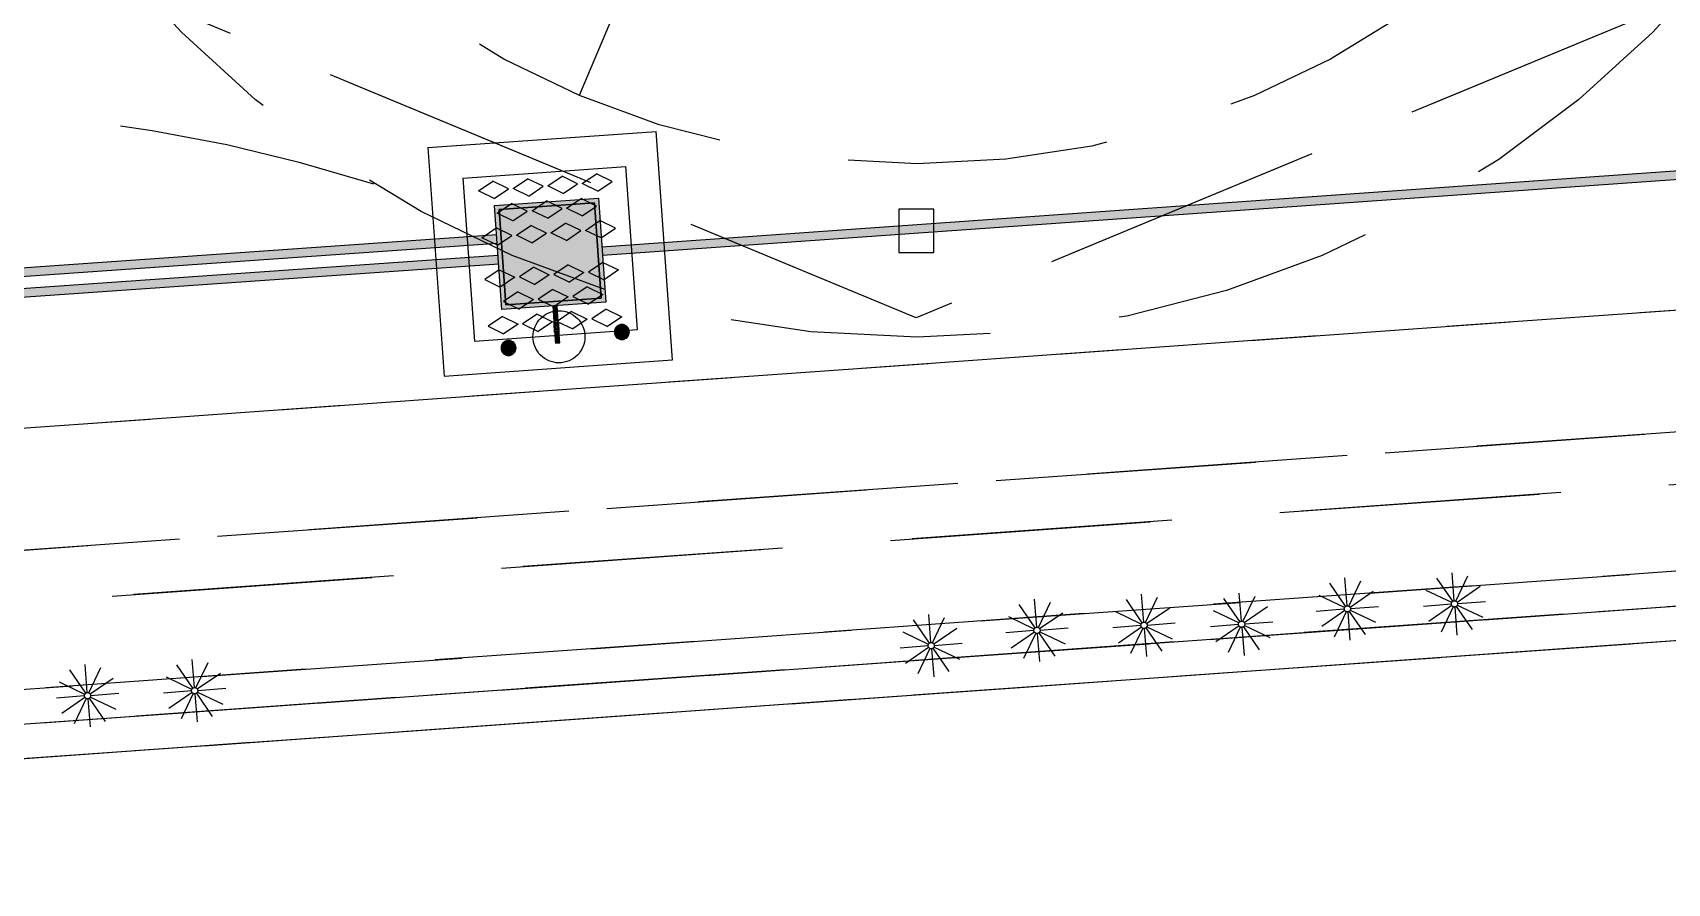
# Model space of a CAD drawing. Header units: metres. Extents: x 4 to 151, y -16 to 34.
# Drawn here: x 33.52 to 42.95, y 0 to 4.9 of the extents above; entities that cross this region are included whole.
import ezdxf

# ---------------------------------------------------------------- set-up
doc = ezdxf.new("R2010")
doc.units = ezdxf.units.M
doc.linetypes.add('IMPORT-_Tracejado pequeno', pattern=[2.25, 1.5, -0.75])
doc.linetypes.add('IMPORT-DASHED2 _4_', pattern=[0.375, 0.25, -0.125])
for name, color, linetype, lineweight in [('A-ANNO-NOTE', 7, 'Continuous', 9), ('Dispositivos elétricos', 7, 'Continuous', 50), ('E-POWR-CNDT', 7, 'Continuous', 25), ('KIRYA - PAREDE', 7, 'Continuous', 35), ('KIRYA - PISO', 7, 'Continuous', 9), ('KIRYA - PROJEÇÃO', 7, 'IMPORT-DASHED2 _4_', 9), ('VEGETAÇÃO', 7, 'Continuous', 9)]:
    doc.layers.add(name, color=color, linetype=linetype, lineweight=lineweight)
doc.layers.add('Base Revit Coremas_dwg', color=7, linetype='Continuous', lineweight=9, true_color=0x767676)

# ---------------------------------------------------------------- blocks, each defined once
blk = doc.blocks.new('Caixa de Passagem no Passeio - Caixa de Passagem no Passeio 2-8198666-PLANTA BAIXA - TÉRREO')
at = {"layer": 'Dispositivos elétricos', "lineweight": 25, "true_color": 0x82482d}
h = blk.add_hatch(color=27, dxfattribs=at)
h.paths.add_polyline_path([(-0.3, -0.3), (0.3, -0.3), (0.3, 0.3), (-0.3, 0.3), (-0.3, -0.2996)])
h.paths.add_polyline_path([(-0.275, -0.275), (-0.275, 0.275), (0.275, 0.275), (0.275, -0.275), (-0.1043, -0.275)])
at = {"layer": 'Dispositivos elétricos', "lineweight": 25, "true_color": 0x5a6266}
blk.add_hatch(color=251, dxfattribs=at).paths.add_polyline_path([(-0.275, -0.275), (0.275, -0.275), (0.275, 0.275), (-0.275, 0.275), (-0.275, -0.1714)])
at = {"layer": 'Dispositivos elétricos', "color": 253, "lineweight": 25, "true_color": 0xababab}
for p, q in [((-0.3, -0.3), (-0.3, 0.3)), ((-0.3, 0.3), (0.3, 0.3)), ((0.3, 0.3), (0.3, -0.3)), ((-0.275, -0.275), (-0.275, 0.275)), ((-0.275, 0.275), (0.275, 0.275)), ((-0.275, 0.275), (-0.275, -0.275)), ((0.275, 0.275), (-0.275, 0.275)), ((0.275, 0.275), (0.275, -0.275)), ((0.275, -0.275), (0.275, 0.275)), ((0.275, -0.275), (-0.275, -0.275)), ((-0.275, -0.275), (0.275, -0.275)), ((0.3, -0.3), (-0.3, -0.3))]:
    blk.add_line(p, q, dxfattribs=at)
blk = doc.blocks.new('PVC Corrugado Amarelo_Caixa de Octogonal 4x4 - PVC Corrugado Amarelo_Caixa de Octogonal 4x4-2829200-PLANTA BAIXA - TÉRREO')
at = {"layer": 'Dispositivos elétricos', "lineweight": 25, "true_color": 0xffff00}
h = blk.add_hatch(color=2, dxfattribs=at)
h.paths.add_polyline_path([(0, -0.0435), (0.0148, -0.0405), (0.0242, -0.0358), (0.0308, -0.0308), (0.0377, -0.0217), (0.0423, -0.0093), (0.0435, 0), (0.0405, 0.0148), (0.0358, 0.0242), (0.0308, 0.0308), (0.0205, 0.0382), (0.0093, 0.0423), (-0.0032, 0.0431), (-0.0113, 0.042), (-0.0253, 0.0349), (-0.031, 0.0304), (-0.0377, 0.0218), (-0.0424, 0.0082), (-0.0435, 0), (-0.0405, -0.0148), (-0.0358, -0.0242), (-0.0276, -0.0332), (-0.0217, -0.0377), (-0.0082, -0.0424), (-0.0032, -0.0431)])
h.paths.add_polyline_path([(0.0032, -0.0358), (-0.0153, -0.0353), (-0.0358, -0.0142), (-0.0353, 0.0153), (-0.0148, 0.0358), (0.0148, 0.0358), (0.0358, 0.0148), (0.0358, -0.0148), (0.0142, -0.0358), (0.0062, -0.0358)])
blk.add_hatch(color=2, dxfattribs=at).paths.add_polyline_path([(0.0148, -0.0358), (0.0358, -0.0148), (0.0358, 0.0148), (0.0148, 0.0358), (-0.0148, 0.0358), (-0.0358, 0.0148), (-0.0358, -0.0148), (-0.0148, -0.0358)])
at = {"layer": 'Dispositivos elétricos', "color": 253, "lineweight": 25, "true_color": 0xababab}
for p, q in [((-0.0148, 0.0358), (-0.0358, 0.0148)), ((-0.0358, 0.0148), (-0.0358, -0.0148)), ((0.0148, 0.0358), (-0.0148, 0.0358)), ((0.0358, 0.0148), (0.0148, 0.0358)), ((0.0358, -0.0148), (0.0358, 0.0148)), ((-0.0358, -0.0148), (-0.0148, -0.0358)), ((-0.0148, -0.0358), (0.0148, -0.0358)), ((0.0148, -0.0358), (0.0358, -0.0148))]:
    blk.add_line(p, q, dxfattribs=at)
for start, end in [(360, 180), (180, 360)]:
    blk.add_arc((0, 0), 0.0435, start, end, dxfattribs=at)
blk = doc.blocks.new('ELE_PRAÇA_COREMAS_rvt-1-PLANTA BAIXA - TÉRREO')
at = {"layer": 'E-POWR-CNDT', "lineweight": 5, "true_color": 0xbcbcbc}
for points in [[(13.3729, 3.6434), (20.7445, 4.1638), (20.7428, 4.1874), (13.3712, 3.6662), (13.3724, 3.6495)], [(13.3745, 3.6198), (20.7461, 4.1409), (20.7445, 4.1637), (13.3729, 3.6433), (13.3745, 3.6198)], [(7.3688, 3.3356), (12.7664, 3.7132), (12.7648, 3.7367), (7.3672, 3.3582), (7.3685, 3.3399)], [(7.3705, 3.3119), (12.7681, 3.6902), (12.7665, 3.713), (7.3688, 3.3356), (7.3705, 3.3119)], [(2.4769, 2.8744), (12.7748, 3.5946), (12.7731, 3.6181), (2.4753, 2.8972), (2.4764, 2.8804)], [(2.4785, 2.8508), (12.7764, 3.5717), (12.7748, 3.5945), (2.4769, 2.8743), (2.4785, 2.8508)]]:
    blk.add_hatch(color=9, dxfattribs=at).paths.add_polyline_path(points)
at = {"layer": 'E-POWR-CNDT', "lineweight": 5, "true_color": 0xffd4ab}
for points in [[(13.0948, 3.2354), (13.1072, 3.2363), (13.1007, 3.3291), (13.0882, 3.3282), (13.0948, 3.2355)], [(13.1072, 3.2363), (13.1197, 3.2372), (13.1127, 3.33), (13.1007, 3.3291), (13.1018, 3.3136)], [(13.0991, 3.1786), (13.1021, 3.1855), (13.1075, 3.1873), (13.1106, 3.1882), (13.1073, 3.2353), (13.0948, 3.2344), (13.099, 3.1789)], [(13.1234, 3.1803), (13.1221, 3.1972), (13.1194, 3.2362), (13.1073, 3.2351), (13.1116, 3.1879), (13.117, 3.1867), (13.1219, 3.1825), (13.1234, 3.1804)], [(13.1033, 3.1147), (13.1157, 3.1162), (13.1107, 3.1879), (13.1042, 3.1855), (13.1021, 3.1837), (13.1012, 3.1794), (13.0993, 3.1777), (13.1, 3.1719), (13.1021, 3.1345), (13.1033, 3.1149)], [(13.1158, 3.1156), (13.1282, 3.1165), (13.1238, 3.1732), (13.1234, 3.1795), (13.121, 3.1828), (13.1185, 3.1842), (13.1156, 3.1872), (13.1107, 3.1877), (13.1157, 3.1158)]]:
    blk.add_hatch(color=41, dxfattribs=at).paths.add_polyline_path(points)
h = blk.add_hatch(color=41, dxfattribs=at)
h.paths.add_polyline_path([(13.0993, 3.1778), (13.1015, 3.1805), (13.1012, 3.182), (13.0997, 3.1791)])
h.paths.add_polyline_path([(13.1219, 3.1825), (13.1177, 3.1855), (13.1197, 3.1833), (13.121, 3.1828)])
at = {"layer": 'A-ANNO-NOTE', "color": 253, "lineweight": 25, "true_color": 0xababab}
for p, q in [((12.3684, 4.2398), (13.6851, 4.3327)), ((13.778, 3.016), (13.6851, 4.3327)), ((12.3684, 4.2398), (12.4613, 2.9231)), ((12.5701, 4.0647), (13.51, 4.131)), ((12.5701, 4.0647), (12.6364, 3.1248)), ((12.8593, 4.0049), (12.9422, 4.0609)), ((13.0321, 4.0171), (12.9422, 4.0609)), ((13.0588, 4.019), (13.1417, 4.075)), ((13.2316, 4.0312), (13.1417, 4.075)), ((13.2583, 4.0331), (13.3412, 4.0891)), ((13.4311, 4.0453), (13.3412, 4.0891)), ((13.5763, 3.1911), (13.51, 4.131)), ((12.6598, 3.9908), (12.7427, 4.0468)), ((12.7497, 3.9471), (12.6598, 3.9908)), ((12.8326, 4.003), (12.7427, 4.0468)), ((12.7497, 3.9471), (12.8326, 4.003)), ((12.9492, 3.9611), (12.8593, 4.0049)), ((12.9492, 3.9611), (13.0321, 4.0171)), ((13.1487, 3.9752), (13.0588, 4.019)), ((13.1487, 3.9752), (13.2316, 4.0312)), ((13.3482, 3.9893), (13.2583, 4.0331)), ((13.3482, 3.9893), (13.4311, 4.0453)), ((12.7677, 3.8624), (12.8506, 3.9184)), ((12.9405, 3.8746), (12.8506, 3.9184)), ((12.8576, 3.8186), (12.9405, 3.8746)), ((12.9688, 3.8766), (13.0517, 3.9326)), ((13.0587, 3.8328), (12.9688, 3.8766)), ((13.1416, 3.8888), (13.0517, 3.9326)), ((13.0587, 3.8328), (13.1416, 3.8888)), ((13.1681, 3.8907), (13.251, 3.9467)), ((13.258, 3.8469), (13.1681, 3.8907)), ((13.3409, 3.9029), (13.251, 3.9467)), ((13.258, 3.8469), (13.3409, 3.9029)), ((12.6788, 3.721), (12.7617, 3.777)), ((12.8516, 3.7332), (12.7617, 3.777)), ((12.8576, 3.8186), (12.7677, 3.8624)), ((12.8783, 3.7351), (12.9612, 3.7911)), ((13.0511, 3.7473), (12.9612, 3.7911)), ((13.0778, 3.7492), (13.1607, 3.8052)), ((13.2506, 3.7614), (13.1607, 3.8052)), ((13.2773, 3.7633), (13.3602, 3.8193)), ((13.4501, 3.7755), (13.3602, 3.8193)), ((13.3672, 3.7195), (13.4501, 3.7755)), ((12.7687, 3.6773), (12.6788, 3.721)), ((12.7687, 3.6773), (12.8516, 3.7332)), ((12.9682, 3.6913), (12.8783, 3.7351)), ((12.9682, 3.6913), (13.0511, 3.7473)), ((13.1677, 3.7054), (13.0778, 3.7492)), ((13.1677, 3.7054), (13.2506, 3.7614)), ((13.3672, 3.7195), (13.2773, 3.7633)), ((12.7787, 3.5363), (12.6958, 3.4803)), ((12.7787, 3.5363), (12.8686, 3.4925)), ((12.8686, 3.4925), (12.7857, 3.4365)), ((12.9782, 3.5504), (12.8953, 3.4944)), ((12.8953, 3.4944), (12.9852, 3.4506)), ((12.9782, 3.5504), (13.0681, 3.5066)), ((13.0681, 3.5066), (12.9852, 3.4506)), ((13.1777, 3.5644), (13.0948, 3.5085)), ((13.0948, 3.5085), (13.1847, 3.4647)), ((13.1777, 3.5644), (13.2676, 3.5207)), ((13.2676, 3.5207), (13.1847, 3.4647)), ((13.3772, 3.5785), (13.2943, 3.5225)), ((13.2943, 3.5225), (13.3842, 3.4788)), ((13.3772, 3.5785), (13.4671, 3.5347)), ((13.4671, 3.5347), (13.3842, 3.4788)), ((12.6958, 3.4803), (12.7857, 3.4365)), ((12.8865, 3.4088), (12.8037, 3.3528)), ((12.8865, 3.4088), (12.9764, 3.365)), ((13.0877, 3.423), (13.0048, 3.367)), ((13.0877, 3.423), (13.1776, 3.3792)), ((13.2869, 3.437), (13.2041, 3.3811)), ((13.2869, 3.437), (13.3768, 3.3933)), ((12.8037, 3.3528), (12.8936, 3.309)), ((12.9764, 3.365), (12.8936, 3.309)), ((13.0048, 3.367), (13.0947, 3.3232)), ((13.1776, 3.3792), (13.0947, 3.3232)), ((13.2041, 3.3811), (13.294, 3.3373)), ((13.3768, 3.3933), (13.294, 3.3373)), ((13.3962, 3.3087), (13.3134, 3.2527)), ((13.3962, 3.3087), (13.4861, 3.2649)), ((12.7977, 3.2665), (12.7149, 3.2105)), ((12.7149, 3.2105), (12.8048, 3.1667)), ((12.7977, 3.2665), (12.8876, 3.2227)), ((12.8876, 3.2227), (12.8048, 3.1667)), ((12.9972, 3.2806), (12.9144, 3.2246)), ((12.9144, 3.2246), (13.0043, 3.1808)), ((12.9972, 3.2806), (13.0871, 3.2368)), ((13.0871, 3.2368), (13.0043, 3.1808)), ((13.1967, 3.2946), (13.1139, 3.2387)), ((13.1139, 3.2387), (13.2038, 3.1949)), ((13.1967, 3.2946), (13.2866, 3.2509)), ((13.2866, 3.2509), (13.2038, 3.1949)), ((13.3134, 3.2527), (13.4033, 3.209)), ((13.4861, 3.2649), (13.4033, 3.209)), ((12.6364, 3.1248), (13.5763, 3.1911)), ((12.4613, 2.9231), (13.778, 3.016))]:
    blk.add_line(p, q, dxfattribs=at)
at = {"layer": 'E-POWR-CNDT', "color": 21, "true_color": 0xffabab}
for p, q in [((20.7428, 4.1874), (13.3712, 3.6671)), ((13.3745, 3.6198), (20.7461, 4.1401)), ((12.7648, 3.7367), (7.3407, 3.3574)), ((7.344, 3.3101), (12.7681, 3.6894)), ((12.7731, 3.6181), (2.4752, 2.898)), ((2.4785, 2.8508), (12.7765, 3.5709))]:
    blk.add_line(p, q, dxfattribs=at)
at = {"layer": 'E-POWR-CNDT', "color": 253, "true_color": 0xababab}
for p, q in [((13.0882, 3.3282), (13.0948, 3.2354)), ((13.1197, 3.2372), (13.1132, 3.33)), ((13.0948, 3.2354), (13.0948, 3.2344)), ((13.1198, 3.2362), (13.1197, 3.2372)), ((13.1033, 3.1147), (13.1034, 3.1137)), ((13.1034, 3.1137), (13.1158, 3.1146)), ((13.1158, 3.1146), (13.1283, 3.1155)), ((13.1283, 3.1155), (13.1282, 3.1165))]:
    blk.add_line(p, q, dxfattribs=at)
at = {"layer": 'E-POWR-CNDT', "color": 253, "true_color": 0xababab, "flags": 128}
for points in [[(13.099, 3.1754), (13.099, 3.1758), (13.0989, 3.1763), (13.0989, 3.1769), (13.0989, 3.1776), (13.0988, 3.1784), (13.0987, 3.1793), (13.0987, 3.1803), (13.0986, 3.1814), (13.0985, 3.1825), (13.0984, 3.1837), (13.0983, 3.185), (13.0982, 3.1864), (13.0981, 3.1879), (13.098, 3.1894), (13.0979, 3.1911), (13.0978, 3.1927), (13.0977, 3.1945), (13.0975, 3.1963), (13.0974, 3.1982), (13.0973, 3.2001), (13.0971, 3.2021), (13.097, 3.2041), (13.0968, 3.2062), (13.0967, 3.2084), (13.0965, 3.2105), (13.0964, 3.2128), (13.0962, 3.215), (13.0961, 3.2173), (13.0959, 3.2196), (13.0957, 3.2219), (13.0956, 3.2243), (13.0954, 3.2266), (13.0952, 3.229), (13.0951, 3.2314), (13.0949, 3.2338), (13.0948, 3.2344)], [(13.1198, 3.2362), (13.12, 3.2338), (13.1201, 3.2314), (13.1203, 3.229), (13.1205, 3.2267), (13.1206, 3.2243), (13.1208, 3.222), (13.121, 3.2197), (13.1211, 3.2174), (13.1213, 3.2151), (13.1214, 3.2129), (13.1216, 3.2107), (13.1217, 3.2086), (13.1219, 3.2065), (13.122, 3.2044), (13.1222, 3.2024), (13.1223, 3.2005), (13.1224, 3.1986), (13.1226, 3.1967), (13.1227, 3.195), (13.1228, 3.1933), (13.1229, 3.1916), (13.123, 3.1901), (13.1231, 3.1886), (13.1232, 3.1872), (13.1233, 3.1858), (13.1234, 3.1846), (13.1235, 3.1834), (13.1236, 3.1823), (13.1237, 3.1813), (13.1237, 3.1804), (13.1238, 3.1796), (13.1238, 3.1789)], [(13.0991, 3.1746), (13.0991, 3.1745), (13.0991, 3.1744), (13.0991, 3.1742), (13.0991, 3.1738), (13.0992, 3.1734), (13.0992, 3.1729), (13.0992, 3.1723), (13.0993, 3.1716), (13.0993, 3.1708), (13.0994, 3.1699), (13.0995, 3.1689), (13.0995, 3.1678), (13.0996, 3.1667), (13.0997, 3.1654), (13.0998, 3.1641), (13.0999, 3.1627), (13.1, 3.1613), (13.1001, 3.1597), (13.1002, 3.1581), (13.1004, 3.1564), (13.1005, 3.1547), (13.1006, 3.1529), (13.1007, 3.151), (13.1009, 3.1491), (13.101, 3.1471), (13.1012, 3.145), (13.1013, 3.1429), (13.1015, 3.1408), (13.1016, 3.1386), (13.1018, 3.1364), (13.1019, 3.1342), (13.1021, 3.1319), (13.1022, 3.1296), (13.1024, 3.1273), (13.1026, 3.1249), (13.1027, 3.1225), (13.1029, 3.1202), (13.1031, 3.1178), (13.1032, 3.1154), (13.1033, 3.1147)], [(13.1282, 3.1165), (13.1281, 3.1189), (13.1279, 3.1213), (13.1277, 3.1237), (13.1276, 3.126), (13.1274, 3.1284), (13.1272, 3.1307), (13.1271, 3.133), (13.1269, 3.1353), (13.1267, 3.1376), (13.1266, 3.1398), (13.1264, 3.142), (13.1263, 3.1441), (13.1261, 3.1462), (13.126, 3.1483), (13.1258, 3.1503), (13.1257, 3.1522), (13.1256, 3.1541), (13.1254, 3.156), (13.1253, 3.1577), (13.1252, 3.1594), (13.1251, 3.1611), (13.125, 3.1626), (13.1249, 3.1641), (13.1248, 3.1655), (13.1247, 3.1669), (13.1246, 3.1681), (13.1245, 3.1693), (13.1244, 3.1704), (13.1244, 3.1714), (13.1243, 3.1723), (13.1242, 3.1731), (13.1242, 3.1738), (13.1241, 3.1745), (13.1241, 3.175), (13.1241, 3.1755), (13.124, 3.1758), (13.124, 3.1761), (13.124, 3.1763), (13.124, 3.1763), (13.124, 3.1764)]]:
    blk.add_lwpolyline(points, dxfattribs=at)
at = {"layer": 'Dispositivos elétricos', "color": 253, "lineweight": 25, "true_color": 0xababab, "rotation": 4.03752896115259}
blk.add_blockref('Caixa de Passagem no Passeio - Caixa de Passagem no Passeio 2-8198666-PLANTA BAIXA - TÉRREO', (13.0732, 3.6279), dxfattribs=at)
at = {"layer": 'Dispositivos elétricos', "color": 253, "lineweight": 25, "true_color": 0xababab}
for p in [(13.4866, 3.1772), (12.8331, 3.0853)]:
    blk.add_blockref('PVC Corrugado Amarelo_Caixa de Octogonal 4x4 - PVC Corrugado Amarelo_Caixa de Octogonal 4x4-2829200-PLANTA BAIXA - TÉRREO', p, dxfattribs=at)
blk = doc.blocks.new('Base Revit Coremas_dwg_A$C6DD851CF-8225586-PLANTA BAIXA - TÉRREO')
at = {"layer": 'VEGETAÇÃO', "color": 254, "linetype": 'IMPORT-_Tracejado pequeno', "lineweight": 25, "true_color": 0xe3e3e3}
for p, q in [((0.171, 0.1956), (0.09, 0.3359)), ((0.18, 0.198), (0.18, 0.36)), ((0.189, 0.1956), (0.27, 0.3359)), ((0.1644, 0.189), (0.0241, 0.27)), ((0.1956, 0.189), (0.3359, 0.27)), ((0.162, 0.18), (0, 0.18)), ((0.1644, 0.171), (0.0241, 0.09)), ((0.171, 0.1644), (0.09, 0.0241)), ((0.18, 0.162), (0.18, 0)), ((0.189, 0.1644), (0.27, 0.0241)), ((0.1956, 0.171), (0.3359, 0.09)), ((0.198, 0.18), (0.36, 0.18))]:
    blk.add_line(p, q, dxfattribs=at)
blk.add_circle((0.18, 0.18), 0.018, dxfattribs=at)
blk = doc.blocks.new('Base Revit Coremas_dwg_A$C7A191758-8225587-PLANTA BAIXA - TÉRREO')
at = {"layer": 'VEGETAÇÃO', "color": 254, "linetype": 'IMPORT-_Tracejado pequeno', "lineweight": 25, "true_color": 0xe3e3e3}
for p, q in [((0.171, 0.1956), (0.09, 0.3359)), ((0.18, 0.198), (0.18, 0.36)), ((0.189, 0.1956), (0.27, 0.3359)), ((0.1644, 0.189), (0.0241, 0.27)), ((0.1956, 0.189), (0.3359, 0.27)), ((0.162, 0.18), (0, 0.18)), ((0.1644, 0.171), (0.0241, 0.09)), ((0.171, 0.1644), (0.09, 0.0241)), ((0.18, 0.162), (0.18, 0)), ((0.189, 0.1644), (0.27, 0.0241)), ((0.1956, 0.171), (0.3359, 0.09)), ((0.198, 0.18), (0.36, 0.18))]:
    blk.add_line(p, q, dxfattribs=at)
blk.add_circle((0.18, 0.18), 0.018, dxfattribs=at)
blk = doc.blocks.new('Base Revit Coremas_dwg_A$C277F18F9-8225585-PLANTA BAIXA - TÉRREO')
at = {"layer": 'VEGETAÇÃO', "color": 254, "linetype": 'IMPORT-_Tracejado pequeno', "lineweight": 25, "true_color": 0xe3e3e3}
for p, q in [((0.171, 0.1956), (0.09, 0.3359)), ((0.18, 0.198), (0.18, 0.36)), ((0.189, 0.1956), (0.27, 0.3359)), ((0.1644, 0.189), (0.0241, 0.27)), ((0.1956, 0.189), (0.3359, 0.27)), ((0.162, 0.18), (0, 0.18)), ((0.1644, 0.171), (0.0241, 0.09)), ((0.171, 0.1644), (0.09, 0.0241)), ((0.18, 0.162), (0.18, 0)), ((0.189, 0.1644), (0.27, 0.0241)), ((0.1956, 0.171), (0.3359, 0.09)), ((0.198, 0.18), (0.36, 0.18))]:
    blk.add_line(p, q, dxfattribs=at)
blk.add_circle((0.18, 0.18), 0.018, dxfattribs=at)
blk = doc.blocks.new('Base Revit Coremas_dwg-8208185-PLANTA BAIXA - TÉRREO')
at = {"layer": 'KIRYA - PAREDE', "color": 254, "linetype": 'IMPORT-_Tracejado pequeno', "lineweight": 25, "true_color": 0xe3e3e3, "flags": 128}
for points in [[(43.8304, 32.2903), (44.0304, 32.2893), (43.8882, 3.135), (0.243, 0.0173), (0.2288, 0.2168), (43.6891, 3.3213), (43.8304, 32.2903), (44.0304, 32.2893), (43.8882, 3.135), (0.243, 0.0173), (0.2288, 0.2168), (43.6891, 3.3213)], [(15.0834, 3.6354), (15.2854, 3.6354), (15.2854, 3.8849), (15.0834, 3.8849), (15.0834, 3.6354), (15.2854, 3.6354), (15.2854, 3.8849), (15.0834, 3.8849)]]:
    blk.add_lwpolyline(points, close=True, dxfattribs=at)
at = {"layer": 'KIRYA - PAREDE', "color": 254, "linetype": 'IMPORT-_Tracejado pequeno', "lineweight": 25, "true_color": 0xe3e3e3}
blk.add_circle((13.1239, 3.1498), 0.15, dxfattribs=at)
blk.add_circle((13.1239, 3.1498), 0.15, dxfattribs=at)
at = {"layer": 'KIRYA - PISO', "color": 254, "linetype": 'IMPORT-_Tracejado pequeno', "lineweight": 25, "true_color": 0xe3e3e3, "flags": 128}
for points in [[(0, 0), (1.5183, 12.1051), (44.0319, 32.6096), (43.8882, 3.135), (0, 0), (1.5183, 12.1051), (44.0319, 32.6096), (43.8882, 3.135)], [(0.7543, 4.407), (0.2288, 0.2168), (43.6891, 3.3213), (43.8304, 32.2903), (17.5154, 19.5985), (43.8304, 32.2903), (43.6891, 3.3213), (0.2288, 0.2168)], [(43.8304, 32.2903), (43.6288, 31.971), (43.49, 3.5076), (0.4575, 0.4337), (0.2288, 0.2168), (0.4575, 0.4337), (43.49, 3.5076), (43.6288, 31.971)], [(1.0645, 4.4689), (0.6227, 0.9467), (42.9923, 3.9733), (43.1271, 31.618), (17.5556, 19.2849), (43.1271, 31.618), (42.9923, 3.9733), (0.6227, 0.9467)], [(1.3746, 4.5308), (0.9658, 1.272), (42.6936, 4.2528), (42.8247, 31.1391), (17.5959, 18.9712), (42.8247, 31.1391), (42.6936, 4.2528), (0.9658, 1.272)], [(1.7665, 2.031), (2.9051, 11.1086), (42.1193, 30.0217), (41.9968, 4.9048), (1.7665, 2.031), (2.9051, 11.1086), (42.1193, 30.0217), (41.9968, 4.9048)], [(13.2417, 4.542), (13.6312, 5.463)]]:
    blk.add_lwpolyline(points, close=True, dxfattribs=at)
at = {"layer": 'KIRYA - PISO', "color": 254, "linetype": 'IMPORT-_Tracejado pequeno', "lineweight": 25, "true_color": 0xe3e3e3}
for radius in [6, 6, 5, 5]:
    blk.add_circle((15.1891, 9.1472), radius, dxfattribs=at)
blk.add_arc((9.2833, -4.7014), 9.1612, 72.38138, 115.98514, dxfattribs=at)
blk.add_arc((9.2833, -4.7014), 9.1612, 72.38138, 115.98514, dxfattribs=at)
at = {"layer": 'KIRYA - PROJEÇÃO', "color": 254, "linetype": 'IMPORT-_Tracejado pequeno', "lineweight": 25, "true_color": 0xe3e3e3, "flags": 128}
blk.add_lwpolyline([(9.2844, 9.1596), (11.0125, 13.3315), (15.1844, 15.0596), (19.3564, 13.3315), (21.0844, 9.1596), (19.3564, 4.9877), (15.1844, 3.2596), (11.0125, 4.9877), (9.2844, 9.1596), (11.0125, 13.3315), (15.1844, 15.0596), (19.3564, 13.3315), (21.0844, 9.1596), (19.3564, 4.9877), (15.1844, 3.2596), (11.0125, 4.9877)], close=True, dxfattribs=at)
at = {"rotation": 4.525618784365806}
for name, p in [('Base Revit Coremas_dwg_A$C7A191758-8225587-PLANTA BAIXA - TÉRREO', (18.1228, 1.4167)), ('Base Revit Coremas_dwg_A$C7A191758-8225587-PLANTA BAIXA - TÉRREO', (18.1228, 1.4167)), ('Base Revit Coremas_dwg_A$C6DD851CF-8225586-PLANTA BAIXA - TÉRREO', (17.5054, 1.3879)), ('Base Revit Coremas_dwg_A$C6DD851CF-8225586-PLANTA BAIXA - TÉRREO', (17.5054, 1.3879)), ('Base Revit Coremas_dwg_A$C6DD851CF-8225586-PLANTA BAIXA - TÉRREO', (15.7153, 1.264)), ('Base Revit Coremas_dwg_A$C6DD851CF-8225586-PLANTA BAIXA - TÉRREO', (15.7153, 1.264)), ('Base Revit Coremas_dwg_A$C7A191758-8225587-PLANTA BAIXA - TÉRREO', (16.3327, 1.2928)), ('Base Revit Coremas_dwg_A$C7A191758-8225587-PLANTA BAIXA - TÉRREO', (16.3327, 1.2928)), ('Base Revit Coremas_dwg_A$C277F18F9-8225585-PLANTA BAIXA - TÉRREO', (16.8952, 1.2995)), ('Base Revit Coremas_dwg_A$C277F18F9-8225585-PLANTA BAIXA - TÉRREO', (16.8952, 1.2995)), ('Base Revit Coremas_dwg_A$C277F18F9-8225585-PLANTA BAIXA - TÉRREO', (15.1052, 1.1756)), ('Base Revit Coremas_dwg_A$C277F18F9-8225585-PLANTA BAIXA - TÉRREO', (15.1052, 1.1756)), ('Base Revit Coremas_dwg_A$C6DD851CF-8225586-PLANTA BAIXA - TÉRREO', (10.2401, 0.8874)), ('Base Revit Coremas_dwg_A$C6DD851CF-8225586-PLANTA BAIXA - TÉRREO', (10.2401, 0.8874)), ('Base Revit Coremas_dwg_A$C7A191758-8225587-PLANTA BAIXA - TÉRREO', (10.8575, 0.9162)), ('Base Revit Coremas_dwg_A$C7A191758-8225587-PLANTA BAIXA - TÉRREO', (10.8575, 0.9162))]:
    blk.add_blockref(name, p, dxfattribs=at)

msp = doc.modelspace()

# ---------------------------------------------------------------- block references
at = {"lineweight": 5}
msp.add_blockref('ELE_PRAÇA_COREMAS_rvt-1-PLANTA BAIXA - TÉRREO', (23.4343, 0), dxfattribs=at)
at = {"layer": 'Base Revit Coremas_dwg', "color": 254, "linetype": 'IMPORT-_Tracejado pequeno', "lineweight": 25, "true_color": 0xe3e3e3}
msp.add_blockref('Base Revit Coremas_dwg-8208185-PLANTA BAIXA - TÉRREO', (23.4343, 0), dxfattribs=at)

doc.saveas('drawing.dxf')
